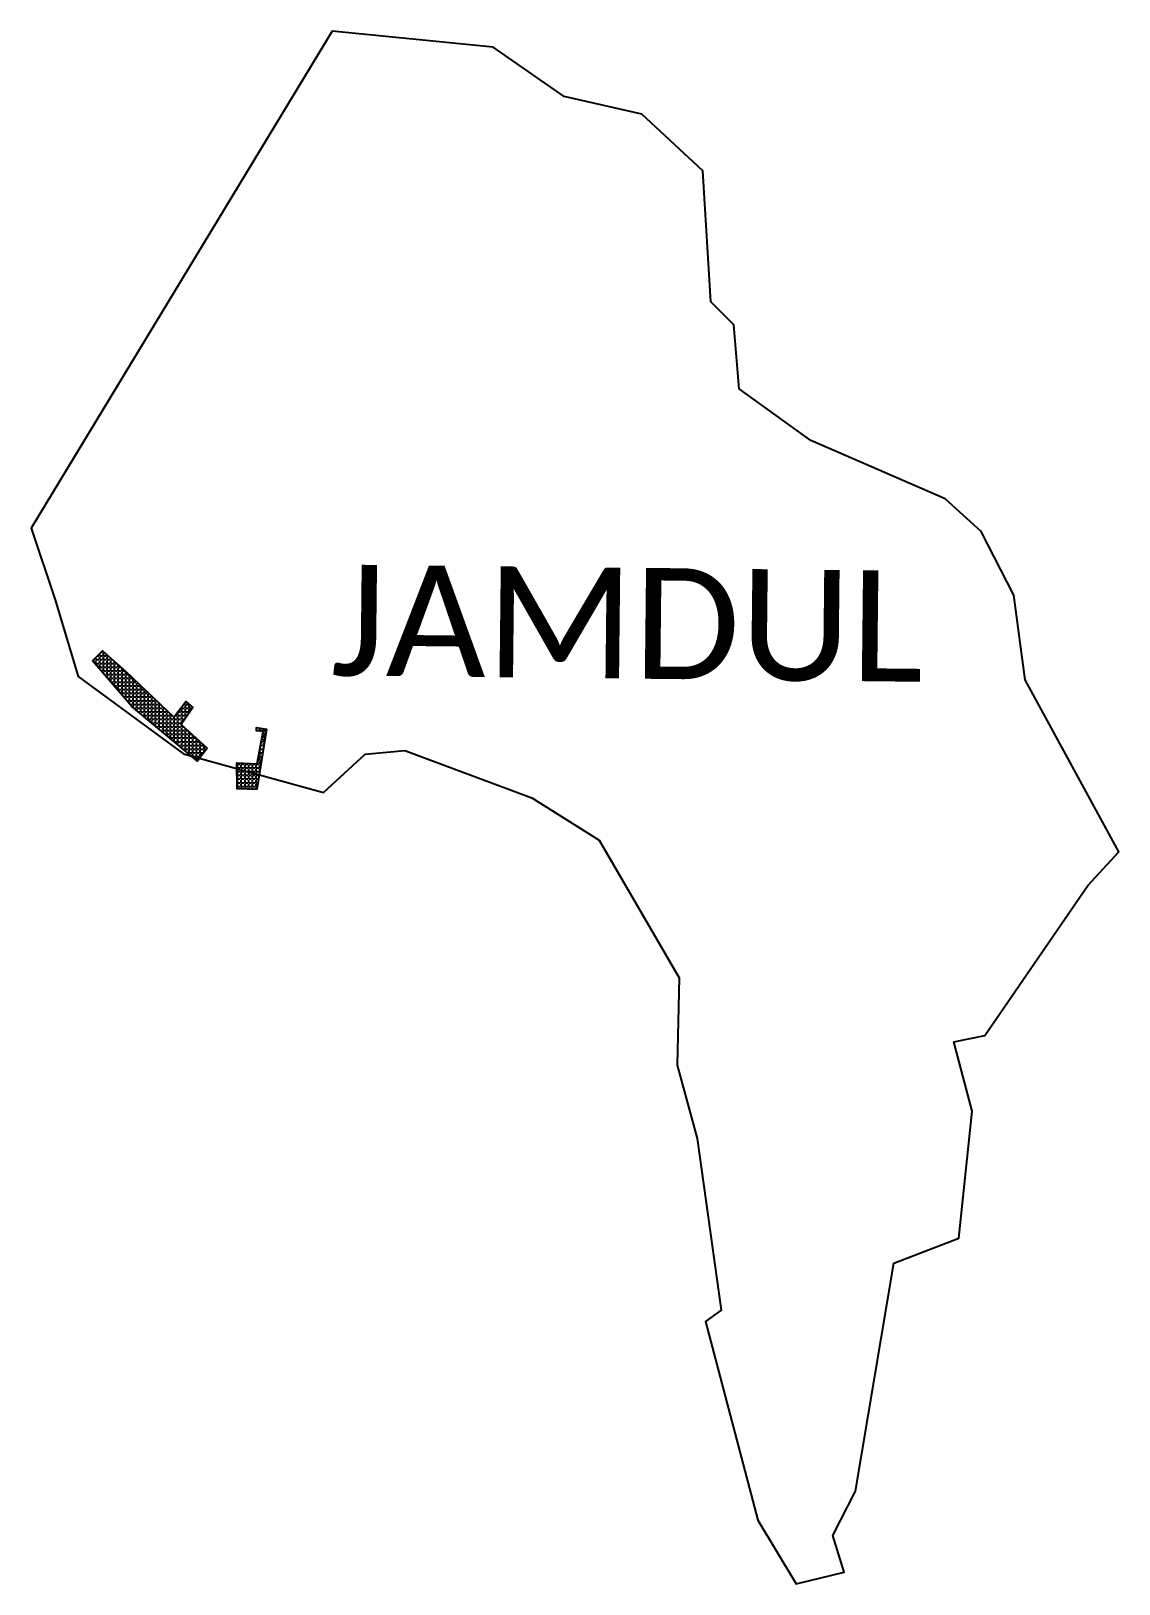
# Model space of a CAD drawing. Header units: metres. Extents: x 332876 to 333895, y 1790909 to 1792363.
import ezdxf

# ---------------------------------------------------------------- set-up
doc = ezdxf.new("R2010")
doc.units = ezdxf.units.M
doc.header["$MEASUREMENT"] = 0
for name, color, linetype in [('JETTY', 41, 'Continuous'), ('JETTY HATCH', 220, 'Continuous'), ('village', 3, 'Continuous'), ('VILLAGE NAME', 250, 'Continuous')]:
    doc.layers.add(name, color=color, linetype=linetype)
doc.styles.get("Standard").update_dxf_attribs({"font": 'arial.ttf'})
pattern_1 = [(0, (0, 0), (0, 3.4925), [2.54, -0.9525]), (90, (0, 0), (-3.4925, 2e-16), [2.54, -0.9525])]

msp = doc.modelspace()

# ---------------------------------------------------------------- hatches: boundary and pattern name
at = {"layer": 'JETTY HATCH'}
h = msp.add_hatch(dxfattribs=at)
h.set_pattern_fill('ANGLE', color=256, scale=0.5)
h.set_pattern_definition(pattern_1)
h.paths.add_polyline_path([(333040.7, 1791691.7), (333031.6, 1791679.7), (332970.1, 1791730.9), (332933.4, 1791773.6), (332942.6, 1791783), (332964.1, 1791764.1), (333009.4, 1791720.9), (333020.6, 1791735.4), (333027.4, 1791729.8), (333016.5, 1791713.9)])
h = msp.add_hatch(dxfattribs=at)
h.set_pattern_fill('ANGLE', color=256, scale=0.5)
h.set_pattern_definition(pattern_1)
h.paths.add_polyline_path([(333087.3, 1791653.2), (333068.7, 1791653.8), (333068.5, 1791678.2), (333087.7, 1791677.1), (333093.2, 1791707.4), (333087, 1791708.2), (333087.1, 1791711.1), (333096.2, 1791709.7)])

# ---------------------------------------------------------------- linework, layer by layer
at = {"layer": 'JETTY', "flags": 128}
for points in [[(333040.7, 1791691.7), (333031.6, 1791679.7), (332970.1, 1791730.9), (332933.4, 1791773.6), (332942.6, 1791783), (332964.1, 1791764.1), (333009.4, 1791720.9), (333020.6, 1791735.4), (333027.4, 1791729.8), (333016.5, 1791713.9)], [(333087.3, 1791653.2), (333068.7, 1791653.8), (333068.5, 1791678.2), (333087.7, 1791677.1), (333093.2, 1791707.4), (333087, 1791708.2), (333087.1, 1791711.1), (333096.2, 1791709.7), (333087.3, 1791653.2)]]:
    msp.add_lwpolyline(points, close=True, dxfattribs=at)
at = {"layer": 'village'}
msp.add_lwpolyline([(333606.4, 1791979.9), (333539.2, 1792028.3), (333534.3, 1792088.3), (333512.8, 1792109.9), (333505.3, 1792232.7), (333448.2, 1792285.7), (333375.2, 1792302.3), (333308.7, 1792348.3), (333157.8, 1792363.5), (332875.7, 1791898), (332898.1, 1791831.7), (332920, 1791759), (333018.6, 1791686.5), (333149.7, 1791650.4), (333188.8, 1791686.1), (333225.9, 1791689.7), (333345.1, 1791645.3), (333408, 1791605.7), (333483.1, 1791476.8), (333481.2, 1791394.8), (333499.9, 1791326.1), (333522.3, 1791165.6), (333507.6, 1791154.8), (333556.7, 1790968.9), (333592.6, 1790909), (333637.6, 1790920), (333627.1, 1790954.4), (333648.2, 1790995.9), (333684.2, 1791209.6), (333745.2, 1791233), (333757.6, 1791351.7), (333740.4, 1791416.8), (333769.3, 1791422.6), (333866, 1791563.2), (333895.1, 1791594.9), (333807.2, 1791755.9), (333796.5, 1791835.2), (333766, 1791894.7), (333732.2, 1791925.4)], close=True, dxfattribs=at)

# ---------------------------------------------------------------- texts
at = {"layer": 'VILLAGE NAME', "insert": (333157.4, 1791863.9), "char_height": 103.843, "attachment_point": 1, "rotation": 359.3742}
msp.add_mtext_dynamic_manual_height_columns('{\\fCalibri|b0|i0|c0|p34;JAMDUL}', width=1024.702, gutter_width=519.2, heights=[0], dxfattribs=at)

doc.saveas('drawing.dxf')
